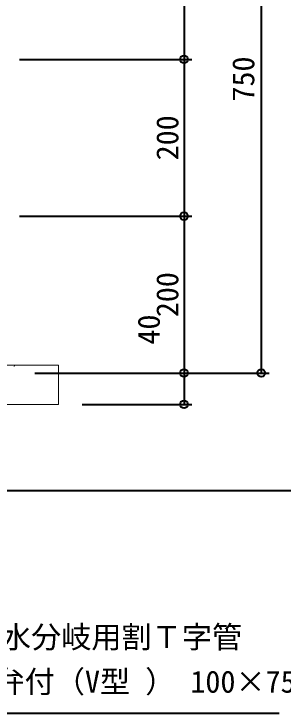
# Model space of a CAD drawing. Units: millimetres at full size, sheet at 1:20. Extents: x -5700 to 5714, y -3160 to 3160.
# Drawn here: x 675 to 1019, y 1401 to 2292 of the extents above; entities that cross this region are included whole.
import ezdxf
from ezdxf.enums import TextEntityAlignment as Align

# ---------------------------------------------------------------- set-up
doc = ezdxf.new("R2010")
doc.units = ezdxf.units.MM
doc.header["$LTSCALE"] = 20
doc.header["$PDMODE"] = 32
doc.header["$PDSIZE"] = 10
doc.layers.add('0-7_躯体', color=7, linetype='Continuous', lineweight=9)
doc.layers.add('0-C_寸法', color=1, linetype='Continuous', lineweight=40)
doc.styles.add('ＭＳ ゴシック', font='')
doc.styles.get('ＭＳ ゴシック').set_extended_font_data('MS Gothic')

msp = doc.modelspace()

# ---------------------------------------------------------------- linework, layer by layer
at = {"layer": '0-7_躯体'}
for p, q in [((531.88, 1844.53), (731.88, 1844.53)), ((731.88, 1844.53), (731.88, 1794.53)), ((531.88, 1794.53), (731.88, 1794.53))]:
    msp.add_line(p, q, dxfattribs=at)
msp.add_arc((677.16, 1842.53), 2, 90, 168.69, dxfattribs=at)
at = {"layer": '0-C_寸法'}
for p, q in [((990.02, 2584.52), (990.02, 1834.52)), ((891.72, 2434.52), (891.72, 2234.52)), ((682.13, 2234.52), (901.72, 2234.52)), ((682.13, 2234.52), (901.72, 2234.52)), ((891.72, 2234.52), (891.72, 2034.52)), ((682.13, 2034.52), (901.72, 2034.52)), ((682.13, 2034.52), (901.72, 2034.52)), ((891.72, 2034.52), (891.72, 1834.52)), ((701.88, 1834.52), (901.72, 1834.52)), ((701.88, 1834.52), (901.72, 1834.52)), ((701.88, 1834.52), (1000.03, 1834.52)), ((891.72, 1834.52), (891.72, 1794.53)), ((761.88, 1794.53), (901.72, 1794.53)), ((604.52, 1684.52), (1096.85, 1684.52)), ((536.42, 1400.91), (1012.79, 1400.91))]:
    msp.add_line(p, q, dxfattribs=at)
for p in [(891.72, 2234.52), (891.72, 2034.52), (891.72, 1834.52), (990.02, 1834.52), (891.72, 1794.53)]:
    msp.add_point(p, dxfattribs=at)

# ---------------------------------------------------------------- texts
at = {"layer": '0-C_寸法', "style": 'ＭＳ ゴシック'}
for s, p in [('750', (989.67, 2180.72)), ('200', (892.94, 2105.72)), ('200', (892.94, 1905.72)), ('40', (869.34, 1870.8))]:
    msp.add_text(s, height=28.15, rotation=90, dxfattribs=at).set_placement(p, align=Align.BOTTOM_LEFT)
for s, p in [('不断水分岐用割Ｔ字管', (581.71, 1475.3)), ('仕切弁付（V型 ） 100×75', (573.57, 1418.36))]:
    msp.add_text(s, height=28.15, dxfattribs=at).set_placement(p, align=Align.BOTTOM_LEFT)

doc.saveas('drawing.dxf')
